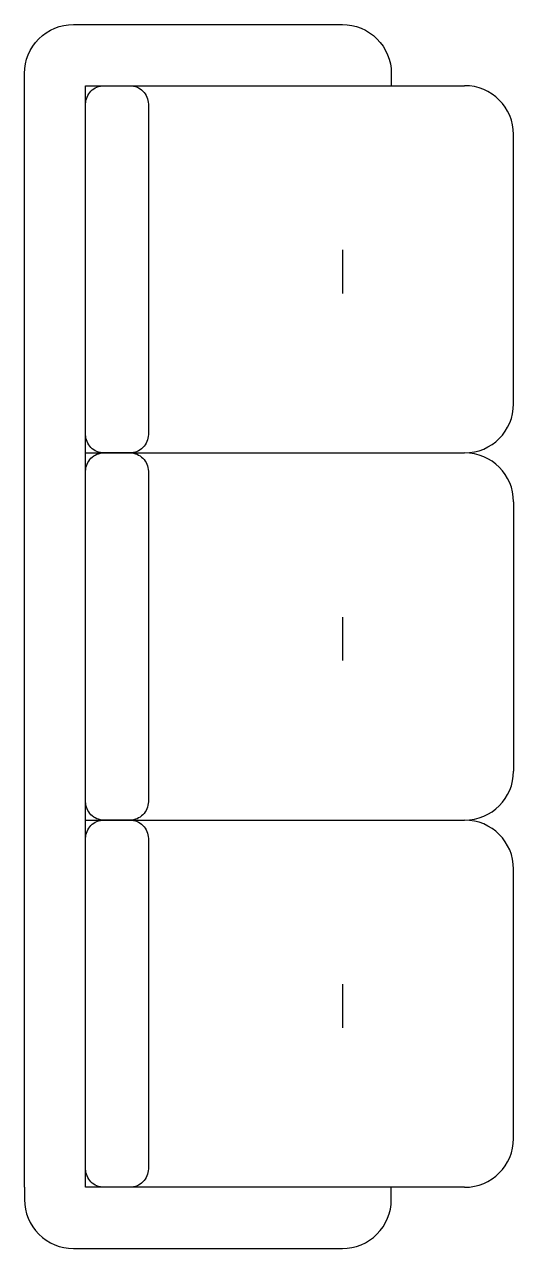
# Model space of a CAD drawing. Extents: x 109.25 to 110.05, y 122.76 to 124.76.
import ezdxf

# ---------------------------------------------------------------- set-up
doc = ezdxf.new("R2010")
doc.units = 0
doc.header["$LTSCALE"] = 0.5
doc.layers.get('0').update_dxf_attribs({"linetype": 'CONTINUOUS'})

msp = doc.modelspace()

# ---------------------------------------------------------------- linework, layer by layer
at = {"color": 0}
for p, q in [((109.3495, 122.8616), (109.3495, 124.6616)), ((109.3495, 124.6616), (109.9695, 124.6616)), ((110.0495, 124.1416), (110.0495, 124.5816)), ((109.7699, 124.3934), (109.7699, 124.3221)), ((109.3495, 124.0616), (109.9695, 124.0616)), ((110.0495, 123.9816), (110.0495, 123.5416)), ((109.7699, 123.7934), (109.7699, 123.7221)), ((109.3495, 123.4616), (109.9695, 123.4616)), ((110.0495, 122.9416), (110.0495, 123.3816)), ((109.7699, 123.1934), (109.7699, 123.1221)), ((109.9695, 122.8616), (109.3495, 122.8616))]:
    msp.add_line(p, q, dxfattribs=at)
for points in [[(109.2495, 124.6616), (109.2495, 124.6816, -0.414214), (109.3295, 124.7616), (109.7695, 124.7616, -0.414214), (109.8495, 124.6816), (109.8495, 124.6616)], [(109.2495, 122.8616), (109.2495, 122.8416, 0.414214), (109.3295, 122.7616), (109.7695, 122.7616, 0.414214), (109.8495, 122.8416), (109.8495, 122.8616)]]:
    msp.add_lwpolyline(points, format="xyb", dxfattribs=at)
msp.add_lwpolyline([(109.2495, 122.8616), (109.2495, 124.6616)], dxfattribs=at)
for points in [[(109.3495, 124.0916), (109.3495, 124.6316, -0.414214), (109.3795, 124.6616), (109.4221, 124.6616, -0.414214), (109.4521, 124.6316), (109.4521, 124.0916, -0.414214), (109.4221, 124.0616), (109.3795, 124.0616, -0.414214)], [(109.3495, 123.4916), (109.3495, 124.0316, -0.414214), (109.3795, 124.0616), (109.4221, 124.0616, -0.414214), (109.4521, 124.0316), (109.4521, 123.4916, -0.414214), (109.4221, 123.4616), (109.3795, 123.4616, -0.414214)], [(109.3495, 122.8916), (109.3495, 123.4316, -0.414214), (109.3795, 123.4616), (109.4221, 123.4616, -0.414214), (109.4521, 123.4316), (109.4521, 122.8916, -0.414214), (109.4221, 122.8616), (109.3795, 122.8616, -0.414214)]]:
    msp.add_lwpolyline(points, format="xyb", close=True, dxfattribs=at)
for centre, start, end in [((109.9695, 124.5816), 0, 90), ((109.9695, 124.1416), 270, 0), ((109.9695, 123.9816), 0, 90), ((109.9695, 123.5416), 270, 0), ((109.9695, 123.3816), 0, 90), ((109.9695, 122.9416), 270, 0)]:
    msp.add_arc(centre, 0.08, start, end, dxfattribs=at)

doc.saveas('drawing.dxf')
